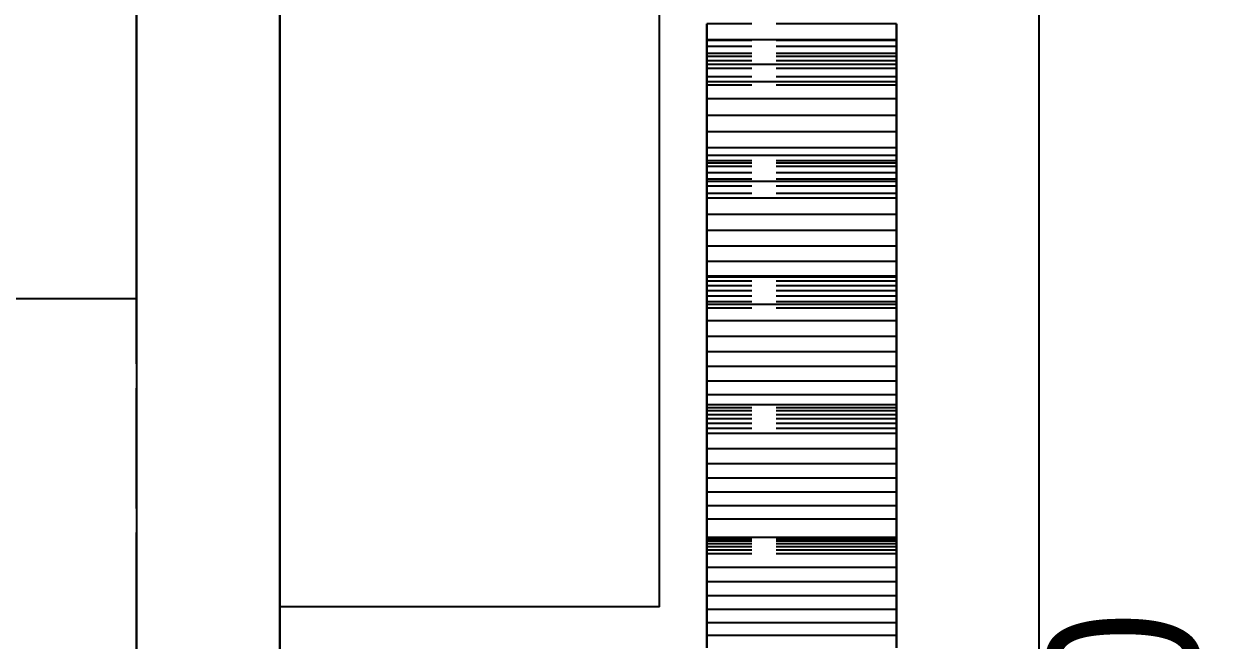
# Model space of a CAD drawing. Header units: millimetres. Extents: x -13 to 276, y -50 to 157.
# Drawn here: x 139.69 to 152.33, y 6.55 to 13.04 of the extents above; entities that cross this region are included whole.
import ezdxf

# ---------------------------------------------------------------- set-up
doc = ezdxf.new("R2010")
doc.units = ezdxf.units.MM
doc.linetypes.add('DASHED', pattern=[1.524, 1.27, -0.254])
for name, color, linetype in [('DIMS', 3, 'CONTINUOUS'), ('HIDDEN', 8, 'DASHED'), ('VISIBLE', 7, 'CONTINUOUS')]:
    doc.layers.add(name, color=color, linetype=linetype)
doc.styles.add('OpenSansCondensed-Light', font='OpenSansCondensed-Light.ttf')
doc.dimstyles.new('EZDXF', dxfattribs={"dimtxt": 0.25, "dimasz": 0.175, "dimexe": 0.375, "dimexo": 0.125, "dimgap": 0.1, "dimtad": 1, "dimlfac": 100, "dimzin": 12, "dimdsep": 46, "dimtxsty": 'OpenSansCondensed-Light', "dimblk": 'ARCHTICK', "dimcen": 2.5, "dimazin": 3, "dimtfac": 0.5, "dimtmove": 2, "dimatfit": 3})

# ---------------------------------------------------------------- blocks, each defined once
blk = doc.blocks.new('_ARCHTICK')
at = {"color": 0, "linetype": 'BYBLOCK', "const_width": 0.15}
blk.add_lwpolyline([(-0.5, -0.5), (0.5, 0.5)], dxfattribs=at)

msp = doc.modelspace()

# ---------------------------------------------------------------- linework, layer by layer
at = {"layer": 'HIDDEN'}
for points in [[(140.875, -48.455), (140.875, 57.045)], [(142.385, -48.455), (142.385, 57.045)], [(142.385, 6.895), (142.385, 24.395)], [(142.385, 6.895), (142.385, 24.395)], [(146.385, 6.895), (146.385, 24.395)], [(140.875, 13.11325), (140.875, 12.93865), (140.875, 12.76405), (140.875, 12.58944), (140.875, 12.41484), (140.875, 12.24024), (140.875, 12.06563), (140.875, 11.89103), (140.875, 11.71643), (140.875, 11.54183), (140.875, 11.36722), (140.875, 11.19262), (140.875, 11.01802), (140.875, 10.84341), (140.875, 10.66881), (140.875, 10.49421), (140.875, 10.3196), (140.875, 10.145)], [(140.875, 10.145), (140.875, 10.2323), (140.875, 10.3196), (140.875, 10.4069), (140.875, 10.49421), (140.875, 10.58151), (140.875, 10.66881), (140.875, 10.75611), (140.875, 10.84341), (140.875, 10.93071), (140.875, 11.01802), (140.875, 11.10532), (140.875, 11.19262), (140.875, 11.27992), (140.875, 11.36722), (140.875, 11.45452), (140.875, 11.54183), (140.875, 11.62913), (140.875, 11.71643), (140.875, 11.80373), (140.875, 11.89103), (140.875, 11.97833), (140.875, 12.06563), (140.875, 12.15294), (140.875, 12.24024), (140.875, 12.32754), (140.875, 12.41484), (140.875, 12.50214), (140.875, 12.58944), (140.875, 12.67675), (140.875, 12.76405), (140.875, 12.85135), (140.875, 12.93865), (140.875, 13.02595), (140.875, 13.11325)], [(146.885, 13.04167), (146.885, 12.86762)], [(148.885, 13.04167), (146.885, 13.04167)], [(148.885, 13.04167), (148.885, 12.86762)], [(146.885, 12.87374), (146.885, 12.80391)], [(146.885, 12.86762), (146.885, 12.87374)], [(146.885, 12.80391), (146.885, 12.87374)], [(146.885, 12.87374), (146.885, 12.61307)], [(148.885, 12.87374), (146.885, 12.87374)], [(146.885, 12.69773), (146.885, 12.86762)], [(146.885, 12.86762), (146.885, 12.69773)], [(148.885, 12.86762), (146.885, 12.86762)], [(148.885, 12.86762), (146.885, 12.86762)], [(146.885, 12.80391), (146.885, 12.73037)], [(146.885, 12.73037), (146.885, 12.80391)], [(148.885, 12.80391), (146.885, 12.80391)], [(148.885, 12.80391), (146.885, 12.80391)], [(148.885, 12.87374), (148.885, 12.80391)], [(148.885, 12.86762), (148.885, 12.87374)], [(148.885, 12.80391), (148.885, 12.87374)], [(148.885, 12.87374), (148.885, 12.61307)], [(148.885, 12.69773), (148.885, 12.86762)], [(148.885, 12.86762), (148.885, 12.69773)], [(148.885, 12.80391), (148.885, 12.73037)], [(148.885, 12.73037), (148.885, 12.80391)], [(146.885, 12.73037), (146.885, 12.65297)], [(146.885, 12.65297), (146.885, 12.73037)], [(148.885, 12.73037), (146.885, 12.73037)], [(148.885, 12.73037), (146.885, 12.73037)], [(146.885, 12.39599), (146.885, 12.69773)], [(146.885, 12.69773), (146.885, 12.39599)], [(148.885, 12.69773), (146.885, 12.69773)], [(148.885, 12.69773), (146.885, 12.69773)], [(146.885, 12.65297), (146.885, 12.57158)], [(146.885, 12.57158), (146.885, 12.65297)], [(148.885, 12.65297), (146.885, 12.65297)], [(148.885, 12.65297), (146.885, 12.65297)], [(148.885, 12.73037), (148.885, 12.65297)], [(148.885, 12.65297), (148.885, 12.73037)], [(148.885, 12.39599), (148.885, 12.69773)], [(148.885, 12.69773), (148.885, 12.39599)], [(148.885, 12.65297), (148.885, 12.57158)], [(148.885, 12.57158), (148.885, 12.65297)], [(146.885, 12.61307), (146.885, 12.43042)], [(148.885, 12.61307), (146.885, 12.61307)], [(146.885, 12.57158), (146.885, 12.48601)], [(146.885, 12.48601), (146.885, 12.57158)], [(148.885, 12.57158), (146.885, 12.57158)], [(148.885, 12.57158), (146.885, 12.57158)], [(148.885, 12.61307), (148.885, 12.43042)], [(148.885, 12.57158), (148.885, 12.48601)], [(148.885, 12.48601), (148.885, 12.57158)], [(146.885, 12.48601), (146.885, 12.39599)], [(146.885, 12.39599), (146.885, 12.48601)], [(148.885, 12.48601), (146.885, 12.48601)], [(148.885, 12.48601), (146.885, 12.48601)], [(146.885, 12.43042), (146.885, 12.25125)], [(148.885, 12.43042), (146.885, 12.43042)], [(148.885, 12.39599), (146.885, 12.39599)], [(148.885, 12.39599), (146.885, 12.39599)], [(148.885, 12.48601), (148.885, 12.39599)], [(148.885, 12.39599), (148.885, 12.48601)], [(148.885, 12.43042), (148.885, 12.25125)], [(146.885, 12.25125), (146.885, 12.07573)], [(148.885, 12.25125), (146.885, 12.25125)], [(148.885, 12.25125), (148.885, 12.07573)], [(146.885, 12.07573), (146.885, 11.90406)], [(148.885, 12.07573), (146.885, 12.07573)], [(148.885, 12.07573), (148.885, 11.90406)], [(146.885, 11.90406), (146.885, 11.73651)], [(148.885, 11.90406), (146.885, 11.90406)], [(148.885, 11.90406), (148.885, 11.73651)], [(146.885, 11.73651), (146.885, 11.5734)], [(148.885, 11.73651), (146.885, 11.73651)], [(146.885, 11.65651), (146.885, 11.59958)], [(146.885, 11.5734), (146.885, 11.65651)], [(146.885, 11.59958), (146.885, 11.65651)], [(146.885, 11.65651), (146.885, 11.38068)], [(148.885, 11.65651), (146.885, 11.65651)], [(148.885, 11.73651), (148.885, 11.5734)], [(148.885, 11.65651), (148.885, 11.59958)], [(148.885, 11.5734), (148.885, 11.65651)], [(148.885, 11.59958), (148.885, 11.65651)], [(148.885, 11.65651), (148.885, 11.38068)], [(146.885, 11.59958), (146.885, 11.53872)], [(146.885, 11.53872), (146.885, 11.59958)], [(148.885, 11.59958), (146.885, 11.59958)], [(148.885, 11.59958), (146.885, 11.59958)], [(146.885, 11.25283), (146.885, 11.5734)], [(146.885, 11.5734), (146.885, 11.25283)], [(148.885, 11.5734), (146.885, 11.5734)], [(148.885, 11.5734), (146.885, 11.5734)], [(146.885, 11.53872), (146.885, 11.4738)], [(146.885, 11.4738), (146.885, 11.53872)], [(148.885, 11.53872), (146.885, 11.53872)], [(148.885, 11.53872), (146.885, 11.53872)], [(148.885, 11.59958), (148.885, 11.53872)], [(148.885, 11.53872), (148.885, 11.59958)], [(148.885, 11.25283), (148.885, 11.5734)], [(148.885, 11.5734), (148.885, 11.25283)], [(148.885, 11.53872), (148.885, 11.4738)], [(148.885, 11.4738), (148.885, 11.53872)], [(146.885, 11.4738), (146.885, 11.40466)], [(146.885, 11.40466), (146.885, 11.4738)], [(148.885, 11.4738), (146.885, 11.4738)], [(148.885, 11.4738), (146.885, 11.4738)], [(146.885, 11.40466), (146.885, 11.3311)], [(146.885, 11.3311), (146.885, 11.40466)], [(148.885, 11.40466), (146.885, 11.40466)], [(148.885, 11.40466), (146.885, 11.40466)], [(148.885, 11.4738), (148.885, 11.40466)], [(148.885, 11.40466), (148.885, 11.4738)], [(148.885, 11.40466), (148.885, 11.3311)], [(148.885, 11.3311), (148.885, 11.40466)], [(146.885, 11.38068), (146.885, 11.20436)], [(148.885, 11.38068), (146.885, 11.38068)], [(146.885, 11.3311), (146.885, 11.25283)], [(146.885, 11.25283), (146.885, 11.3311)], [(148.885, 11.3311), (146.885, 11.3311)], [(148.885, 11.3311), (146.885, 11.3311)], [(148.885, 11.38068), (148.885, 11.20436)], [(148.885, 11.3311), (148.885, 11.25283)], [(148.885, 11.25283), (148.885, 11.3311)], [(148.885, 11.25283), (146.885, 11.25283)], [(148.885, 11.25283), (146.885, 11.25283)], [(146.885, 11.20436), (146.885, 11.03173)], [(148.885, 11.20436), (146.885, 11.20436)], [(148.885, 11.20436), (148.885, 11.03173)], [(146.885, 11.03173), (146.885, 10.86297)], [(148.885, 11.03173), (146.885, 11.03173)], [(148.885, 11.03173), (148.885, 10.86297)], [(146.885, 10.86297), (146.885, 10.69831)], [(148.885, 10.86297), (146.885, 10.86297)], [(148.885, 10.86297), (148.885, 10.69831)], [(146.885, 10.69831), (146.885, 10.538)], [(148.885, 10.69831), (146.885, 10.69831)], [(148.885, 10.69831), (148.885, 10.538)], [(146.885, 10.538), (146.885, 10.38239)], [(148.885, 10.538), (146.885, 10.538)], [(148.885, 10.538), (148.885, 10.38239)], [(146.885, 10.38239), (146.885, 10.04444)], [(148.885, 10.38239), (146.885, 10.38239)], [(146.885, 10.37225), (146.885, 10.32845)], [(146.885, 10.04444), (146.885, 10.37225)], [(146.885, 10.32845), (146.885, 10.37225)], [(146.885, 10.37225), (146.885, 10.08248)], [(148.885, 10.37225), (146.885, 10.37225)], [(148.885, 10.38239), (148.885, 10.04444)], [(148.885, 10.37225), (148.885, 10.32845)], [(148.885, 10.04444), (148.885, 10.37225)], [(148.885, 10.32845), (148.885, 10.37225)], [(148.885, 10.37225), (148.885, 10.08248)], [(146.885, 10.32845), (146.885, 10.28055)], [(146.885, 10.28055), (146.885, 10.32845)], [(148.885, 10.32845), (146.885, 10.32845)], [(148.885, 10.32845), (146.885, 10.32845)], [(146.885, 10.28055), (146.885, 10.2284)], [(146.885, 10.2284), (146.885, 10.28055)], [(148.885, 10.28055), (146.885, 10.28055)], [(148.885, 10.28055), (146.885, 10.28055)], [(148.885, 10.32845), (148.885, 10.28055)], [(148.885, 10.28055), (148.885, 10.32845)], [(148.885, 10.28055), (148.885, 10.2284)], [(148.885, 10.2284), (148.885, 10.28055)], [(146.885, 10.2284), (146.885, 10.17182)], [(146.885, 10.17182), (146.885, 10.2284)], [(148.885, 10.2284), (146.885, 10.2284)], [(148.885, 10.2284), (146.885, 10.2284)], [(146.885, 10.17182), (146.885, 10.11061)], [(146.885, 10.11061), (146.885, 10.17182)], [(148.885, 10.17182), (146.885, 10.17182)], [(148.885, 10.17182), (146.885, 10.17182)], [(148.885, 10.2284), (148.885, 10.17182)], [(148.885, 10.17182), (148.885, 10.2284)], [(148.885, 10.17182), (148.885, 10.11061)], [(148.885, 10.11061), (148.885, 10.17182)], [(146.885, 10.11061), (146.885, 10.04444)], [(146.885, 10.04444), (146.885, 10.11061)], [(148.885, 10.11061), (146.885, 10.11061)], [(148.885, 10.11061), (146.885, 10.11061)], [(146.885, 10.08248), (146.885, 9.91327)], [(148.885, 10.08248), (146.885, 10.08248)], [(148.885, 10.04444), (146.885, 10.04444)], [(148.885, 10.04444), (146.885, 10.04444)], [(148.885, 10.11061), (148.885, 10.04444)], [(148.885, 10.04444), (148.885, 10.11061)], [(148.885, 10.08248), (148.885, 9.91327)], [(146.885, 9.91327), (146.885, 9.74795)], [(148.885, 9.91327), (146.885, 9.91327)], [(148.885, 9.91327), (148.885, 9.74795)], [(146.885, 9.74795), (146.885, 9.58672)], [(148.885, 9.74795), (146.885, 9.74795)], [(148.885, 9.74795), (148.885, 9.58672)], [(146.885, 9.58672), (146.885, 9.42979)], [(148.885, 9.58672), (146.885, 9.58672)], [(148.885, 9.58672), (148.885, 9.42979)], [(146.885, 9.42979), (146.885, 9.27744)], [(148.885, 9.42979), (146.885, 9.42979)], [(148.885, 9.42979), (148.885, 9.27744)], [(146.885, 9.27744), (146.885, 9.13003)], [(148.885, 9.27744), (146.885, 9.27744)], [(148.885, 9.27744), (148.885, 9.13003)], [(146.885, 9.13003), (146.885, 8.7762)], [(148.885, 9.13003), (146.885, 9.13003)], [(148.885, 9.13003), (148.885, 8.7762)], [(146.885, 9.02667), (146.885, 8.99621)], [(146.885, 8.7762), (146.885, 9.02667)], [(146.885, 8.99621), (146.885, 9.02667)], [(146.885, 9.02667), (146.885, 8.72427)], [(148.885, 9.02667), (146.885, 9.02667)], [(146.885, 8.99621), (146.885, 8.96148)], [(146.885, 8.96148), (146.885, 8.99621)], [(148.885, 8.99621), (146.885, 8.99621)], [(148.885, 8.99621), (146.885, 8.99621)], [(148.885, 9.02667), (148.885, 8.99621)], [(148.885, 8.7762), (148.885, 9.02667)], [(148.885, 8.99621), (148.885, 9.02667)], [(148.885, 9.02667), (148.885, 8.72427)], [(148.885, 8.99621), (148.885, 8.96148)], [(148.885, 8.96148), (148.885, 8.99621)], [(146.885, 8.96148), (146.885, 8.92233)], [(146.885, 8.92233), (146.885, 8.96148)], [(148.885, 8.96148), (146.885, 8.96148)], [(148.885, 8.96148), (146.885, 8.96148)], [(146.885, 8.92233), (146.885, 8.87857)], [(146.885, 8.87857), (146.885, 8.92233)], [(148.885, 8.92233), (146.885, 8.92233)], [(148.885, 8.92233), (146.885, 8.92233)], [(146.885, 8.87857), (146.885, 8.82997)], [(146.885, 8.82997), (146.885, 8.87857)], [(148.885, 8.87857), (146.885, 8.87857)], [(148.885, 8.87857), (146.885, 8.87857)], [(148.885, 8.96148), (148.885, 8.92233)], [(148.885, 8.92233), (148.885, 8.96148)], [(148.885, 8.92233), (148.885, 8.87857)], [(148.885, 8.87857), (148.885, 8.92233)], [(148.885, 8.87857), (148.885, 8.82997)], [(148.885, 8.82997), (148.885, 8.87857)], [(146.885, 8.82997), (146.885, 8.7762)], [(146.885, 8.7762), (146.885, 8.82997)], [(148.885, 8.82997), (146.885, 8.82997)], [(148.885, 8.82997), (146.885, 8.82997)], [(148.885, 8.7762), (146.885, 8.7762)], [(148.885, 8.7762), (146.885, 8.7762)], [(148.885, 8.82997), (148.885, 8.7762)], [(148.885, 8.7762), (148.885, 8.82997)], [(146.885, 8.72427), (146.885, 8.56292)], [(148.885, 8.72427), (146.885, 8.72427)], [(148.885, 8.72427), (148.885, 8.56292)], [(146.885, 8.56292), (146.885, 8.40565)], [(148.885, 8.56292), (146.885, 8.56292)], [(148.885, 8.56292), (148.885, 8.40565)], [(146.885, 8.40565), (146.885, 8.25266)], [(148.885, 8.40565), (146.885, 8.40565)], [(148.885, 8.40565), (148.885, 8.25266)], [(146.885, 8.25266), (146.885, 8.10417)], [(148.885, 8.25266), (146.885, 8.25266)], [(148.885, 8.25266), (148.885, 8.10417)], [(146.885, 8.10417), (146.885, 7.96046)], [(148.885, 8.10417), (146.885, 8.10417)], [(148.885, 8.10417), (148.885, 7.96046)], [(146.885, 7.96046), (146.885, 7.82191)], [(148.885, 7.96046), (146.885, 7.96046)], [(148.885, 7.96046), (148.885, 7.82191)], [(146.885, 7.82191), (146.885, 7.45378)], [(148.885, 7.82191), (146.885, 7.82191)], [(148.885, 7.82191), (148.885, 7.45378)], [(146.885, 7.6258), (146.885, 7.60881)], [(146.885, 7.45378), (146.885, 7.6258)], [(146.885, 7.60881), (146.885, 7.6258)], [(146.885, 7.6258), (146.885, 7.31211)], [(148.885, 7.6258), (146.885, 7.6258)], [(146.885, 7.60881), (146.885, 7.58741)], [(146.885, 7.58741), (146.885, 7.60881)], [(148.885, 7.60881), (146.885, 7.60881)], [(148.885, 7.60881), (146.885, 7.60881)], [(146.885, 7.58741), (146.885, 7.56143)], [(146.885, 7.56143), (146.885, 7.58741)], [(148.885, 7.58741), (146.885, 7.58741)], [(148.885, 7.58741), (146.885, 7.58741)], [(148.885, 7.6258), (148.885, 7.60881)], [(148.885, 7.45378), (148.885, 7.6258)], [(148.885, 7.60881), (148.885, 7.6258)], [(148.885, 7.6258), (148.885, 7.31211)], [(148.885, 7.60881), (148.885, 7.58741)], [(148.885, 7.58741), (148.885, 7.60881)], [(148.885, 7.58741), (148.885, 7.56143)], [(148.885, 7.56143), (148.885, 7.58741)], [(146.885, 7.56143), (146.885, 7.53068)], [(146.885, 7.53068), (146.885, 7.56143)], [(148.885, 7.56143), (146.885, 7.56143)], [(148.885, 7.56143), (146.885, 7.56143)], [(146.885, 7.53068), (146.885, 7.49491)], [(146.885, 7.49491), (146.885, 7.53068)], [(148.885, 7.53068), (146.885, 7.53068)], [(148.885, 7.53068), (146.885, 7.53068)], [(146.885, 7.49491), (146.885, 7.45378)], [(146.885, 7.45378), (146.885, 7.49491)], [(148.885, 7.49491), (146.885, 7.49491)], [(148.885, 7.49491), (146.885, 7.49491)], [(148.885, 7.56143), (148.885, 7.53068)], [(148.885, 7.53068), (148.885, 7.56143)], [(148.885, 7.53068), (148.885, 7.49491)], [(148.885, 7.49491), (148.885, 7.53068)], [(148.885, 7.49491), (148.885, 7.45378)], [(148.885, 7.45378), (148.885, 7.49491)], [(148.885, 7.45378), (146.885, 7.45378)], [(148.885, 7.45378), (146.885, 7.45378)], [(146.885, 7.31211), (146.885, 7.15934)], [(148.885, 7.31211), (146.885, 7.31211)], [(148.885, 7.31211), (148.885, 7.15934)], [(146.885, 7.15934), (146.885, 7.01083)], [(148.885, 7.15934), (146.885, 7.15934)], [(148.885, 7.15934), (148.885, 7.01083)], [(146.885, 7.01083), (146.885, 6.86676)], [(148.885, 7.01083), (146.885, 7.01083)], [(148.885, 7.01083), (148.885, 6.86676)], [(146.385, 6.895), (142.385, 6.895)], [(146.885, 6.86676), (146.885, 6.72737)], [(148.885, 6.86676), (146.885, 6.86676)], [(148.885, 6.86676), (148.885, 6.72737)], [(146.885, 6.72737), (146.885, 6.59294)], [(148.885, 6.72737), (146.885, 6.72737)], [(148.885, 6.72737), (148.885, 6.59294)], [(146.885, 6.59294), (146.885, 6.46386)], [(148.885, 6.59294), (146.885, 6.59294)], [(148.885, 6.59294), (148.885, 6.46386)]]:
    msp.add_lwpolyline(points, dxfattribs=at)
at = {"layer": 'VISIBLE'}
for points in [[(140.875, 57.045), (140.875, -48.455)], [(142.385, 57.045), (142.385, -48.455)], [(146.385, 6.895), (146.385, 24.395)], [(146.885, 12.87374), (146.885, 13.04167)], [(148.885, 12.87374), (148.885, 13.04167)], [(146.885, 12.61307), (146.885, 12.87374)], [(148.885, 12.87374), (146.885, 12.87374)], [(148.885, 12.61307), (148.885, 12.87374)], [(146.885, 12.43042), (146.885, 12.61307)], [(148.885, 12.61307), (146.885, 12.61307)], [(148.885, 12.43042), (148.885, 12.61307)], [(146.885, 12.25125), (146.885, 12.43042)], [(148.885, 12.43042), (146.885, 12.43042)], [(148.885, 12.25125), (148.885, 12.43042)], [(146.885, 12.07573), (146.885, 12.25125)], [(148.885, 12.25125), (146.885, 12.25125)], [(148.885, 12.07573), (148.885, 12.25125)], [(146.885, 11.90406), (146.885, 12.07573)], [(148.885, 12.07573), (146.885, 12.07573)], [(148.885, 11.90406), (148.885, 12.07573)], [(146.885, 11.73651), (146.885, 11.90406)], [(148.885, 11.90406), (146.885, 11.90406)], [(148.885, 11.73651), (148.885, 11.90406)], [(146.885, 11.65651), (146.885, 11.73651)], [(148.885, 11.73651), (146.885, 11.73651)], [(146.885, 11.38068), (146.885, 11.65651)], [(148.885, 11.65651), (146.885, 11.65651)], [(148.885, 11.65651), (148.885, 11.73651)], [(148.885, 11.38068), (148.885, 11.65651)], [(146.885, 11.20436), (146.885, 11.38068)], [(148.885, 11.38068), (146.885, 11.38068)], [(148.885, 11.20436), (148.885, 11.38068)], [(146.885, 11.03173), (146.885, 11.20436)], [(148.885, 11.20436), (146.885, 11.20436)], [(148.885, 11.03173), (148.885, 11.20436)], [(146.885, 10.86297), (146.885, 11.03173)], [(148.885, 11.03173), (146.885, 11.03173)], [(148.885, 10.86297), (148.885, 11.03173)], [(146.885, 10.69831), (146.885, 10.86297)], [(148.885, 10.86297), (146.885, 10.86297)], [(148.885, 10.69831), (148.885, 10.86297)], [(146.885, 10.538), (146.885, 10.69831)], [(148.885, 10.69831), (146.885, 10.69831)], [(148.885, 10.538), (148.885, 10.69831)], [(146.885, 10.38239), (146.885, 10.538)], [(148.885, 10.538), (146.885, 10.538)], [(148.885, 10.38239), (148.885, 10.538)], [(146.885, 10.37225), (146.885, 10.38239)], [(148.885, 10.38239), (146.885, 10.38239)], [(146.885, 10.08248), (146.885, 10.37225)], [(148.885, 10.37225), (146.885, 10.37225)], [(148.885, 10.37225), (148.885, 10.38239)], [(148.885, 10.08248), (148.885, 10.37225)], [(140.875, 10.145), (139.375, 10.145)], [(146.885, 9.91327), (146.885, 10.08248)], [(148.885, 10.08248), (146.885, 10.08248)], [(148.885, 9.91327), (148.885, 10.08248)], [(146.885, 9.74795), (146.885, 9.91327)], [(148.885, 9.91327), (146.885, 9.91327)], [(148.885, 9.74795), (148.885, 9.91327)], [(146.885, 9.58672), (146.885, 9.74795)], [(148.885, 9.74795), (146.885, 9.74795)], [(148.885, 9.58672), (148.885, 9.74795)], [(146.885, 9.42979), (146.885, 9.58672)], [(148.885, 9.58672), (146.885, 9.58672)], [(148.885, 9.42979), (148.885, 9.58672)], [(146.885, 9.27744), (146.885, 9.42979)], [(148.885, 9.42979), (146.885, 9.42979)], [(148.885, 9.27744), (148.885, 9.42979)], [(146.885, 9.13003), (146.885, 9.27744)], [(148.885, 9.27744), (146.885, 9.27744)], [(148.885, 9.13003), (148.885, 9.27744)], [(146.885, 9.02667), (146.885, 9.13003)], [(148.885, 9.13003), (146.885, 9.13003)], [(148.885, 9.02667), (148.885, 9.13003)], [(146.885, 8.72427), (146.885, 9.02667)], [(148.885, 9.02667), (146.885, 9.02667)], [(148.885, 8.72427), (148.885, 9.02667)], [(146.885, 8.56292), (146.885, 8.72427)], [(148.885, 8.72427), (146.885, 8.72427)], [(148.885, 8.56292), (148.885, 8.72427)], [(146.885, 8.40565), (146.885, 8.56292)], [(148.885, 8.56292), (146.885, 8.56292)], [(148.885, 8.40565), (148.885, 8.56292)], [(146.885, 8.25266), (146.885, 8.40565)], [(148.885, 8.40565), (146.885, 8.40565)], [(148.885, 8.25266), (148.885, 8.40565)], [(146.885, 8.10417), (146.885, 8.25266)], [(148.885, 8.25266), (146.885, 8.25266)], [(148.885, 8.10417), (148.885, 8.25266)], [(146.885, 7.96046), (146.885, 8.10417)], [(148.885, 8.10417), (146.885, 8.10417)], [(148.885, 7.96046), (148.885, 8.10417)], [(146.885, 7.82191), (146.885, 7.96046)], [(148.885, 7.96046), (146.885, 7.96046)], [(148.885, 7.82191), (148.885, 7.96046)], [(146.885, 7.6258), (146.885, 7.82191)], [(148.885, 7.82191), (146.885, 7.82191)], [(148.885, 7.6258), (148.885, 7.82191)], [(146.885, 7.31211), (146.885, 7.6258)], [(148.885, 7.6258), (146.885, 7.6258)], [(148.885, 7.31211), (148.885, 7.6258)], [(146.885, 7.15934), (146.885, 7.31211)], [(148.885, 7.31211), (146.885, 7.31211)], [(148.885, 7.15934), (148.885, 7.31211)], [(146.885, 7.01083), (146.885, 7.15934)], [(148.885, 7.15934), (146.885, 7.15934)], [(148.885, 7.01083), (148.885, 7.15934)], [(146.885, 6.86676), (146.885, 7.01083)], [(148.885, 7.01083), (146.885, 7.01083)], [(148.885, 6.86676), (148.885, 7.01083)], [(146.385, 6.895), (142.385, 6.895)], [(146.885, 6.72737), (146.885, 6.86676)], [(148.885, 6.86676), (146.885, 6.86676)], [(148.885, 6.72737), (148.885, 6.86676)], [(146.885, 6.59294), (146.885, 6.72737)], [(148.885, 6.72737), (146.885, 6.72737)], [(148.885, 6.59294), (148.885, 6.72737)], [(146.885, 6.46386), (146.885, 6.59294)], [(148.885, 6.59294), (146.885, 6.59294)], [(148.885, 6.46386), (148.885, 6.59294)]]:
    msp.add_lwpolyline(points, dxfattribs=at)

# ---------------------------------------------------------------- dimensions: what is measured, and where the dimension line sits
at = {"layer": 'DIMS'}
msp.add_linear_dim(base=(150.385, 58.045), p1=(142.385, 58.045), p2=(142.385, -49.455), angle=90, dimstyle='EZDXF', override={"dimtxt": 1.6, "dimasz": 1, "dimexe": 0.6, "dimexo": 0.5, "dimdec": 2}, dxfattribs=at).render()

doc.saveas('drawing.dxf')
